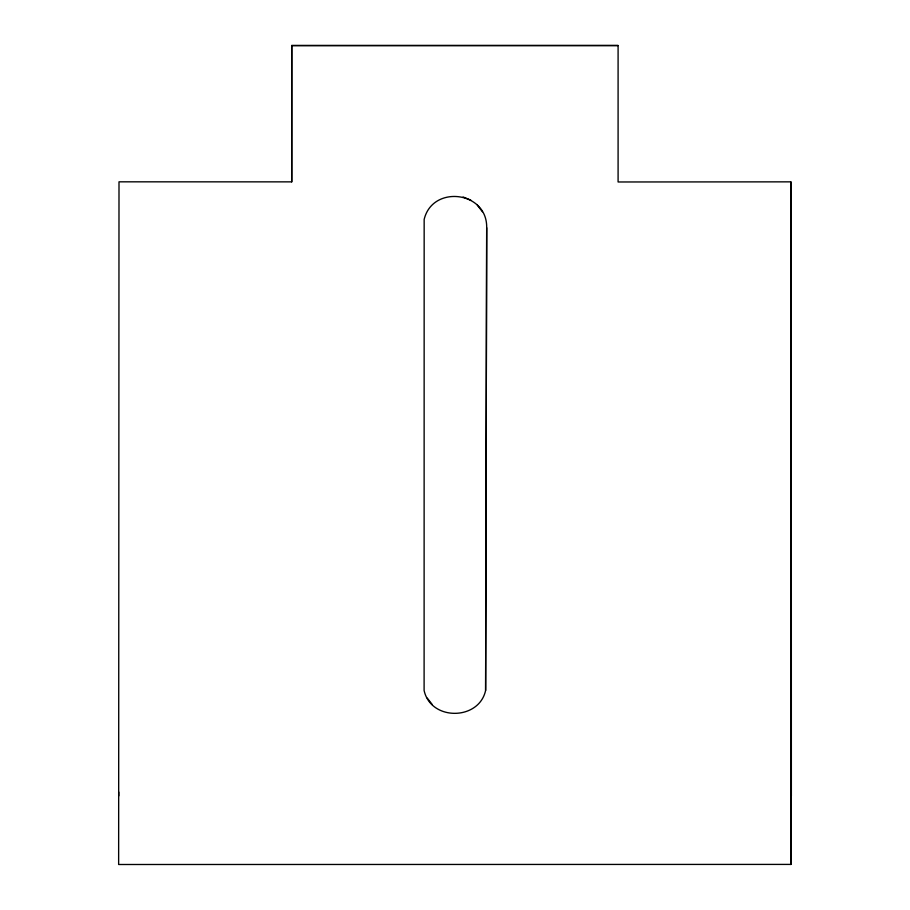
<?xml version="1.0" encoding="UTF-8"?>
<svg xmlns="http://www.w3.org/2000/svg" width="910" height="910" viewBox="0 0 910 910"><rect width="100%" height="100%" fill="white"/><g stroke="black" fill="none" stroke-linecap="round" stroke-linejoin="round"><path stroke-width="1.36" d="M790.927 864.409L118.641 864.5L119.005 181.829L291.723 181.863L291.746 45.5L618.095 45.523L618.095 181.977L790.847 181.852L790.892 864.5L790.881 796.386M118.732 795.909L118.732 792.03M291.746 45.5L291.723 181.863M485.61 690.451L486.679 227.727C487.453 191.111 432.455 184.525 424.162 219.435L424.105 690.485C430.839 721.266 479.035 720.652 485.61 690.451L486.679 227.727M618.095 45.523L291.723 45.591M790.847 181.852L790.858 569.341M463.099 196.992L470.8 200.12M477.363 205.228L482.448 211.768M427.29 698.152L432.375 704.704M791.325 568.67L791.359 795.932"/></g></svg>
